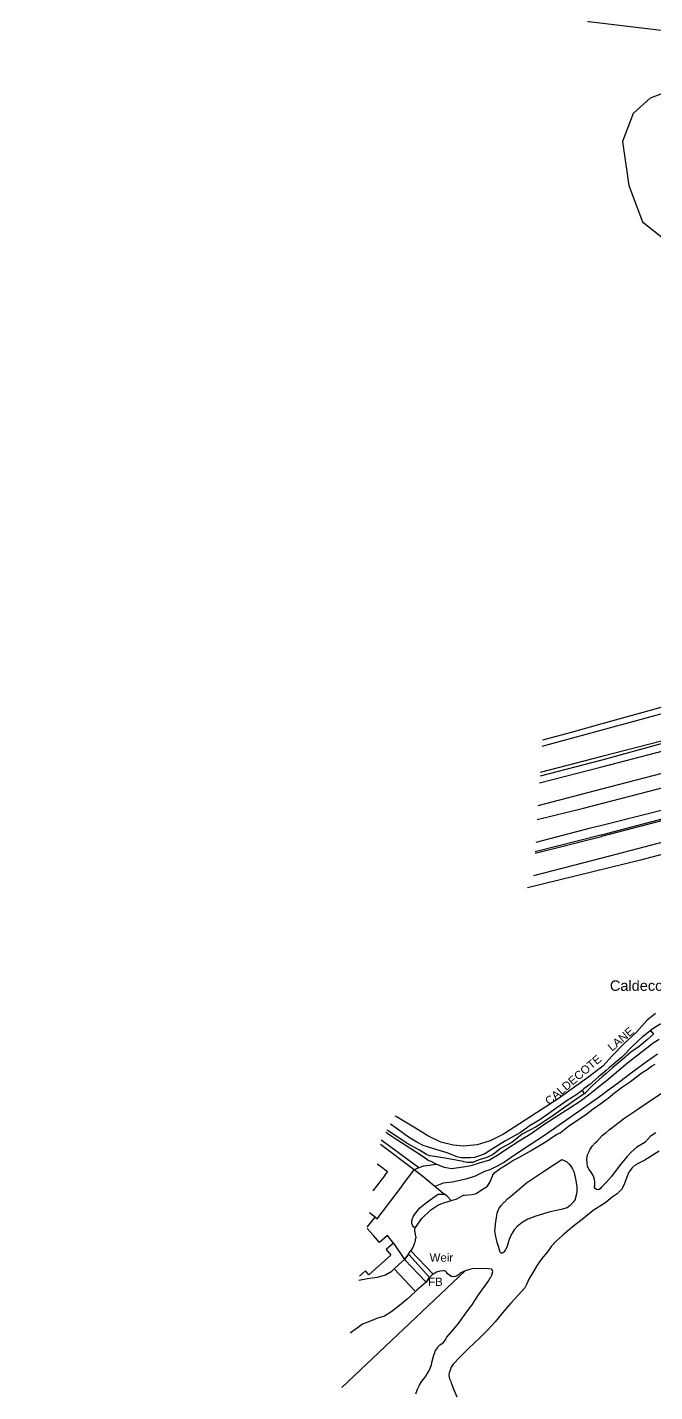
# Model space of a CAD drawing. Header units: millimetres. Extents: x 111502 to 977541, y 8702 to 1044108.
# Drawn here: x 488306.8 to 488517.7, y 242608.1 to 243066.6 of the extents above; entities that cross this region are included whole.
import ezdxf

# ---------------------------------------------------------------- set-up
doc = ezdxf.new("R2010")
doc.units = ezdxf.units.MM
doc.header["$LTSCALE"] = 0.25
doc.linetypes.add('DASHED2', pattern=[9.525, 6.35, -3.175])
doc.layers.add('E HVSS As Laid HV', color=10, linetype='Continuous')
doc.layers.add('X HVSS Site Background', color=8, linetype='Continuous')
doc.styles.add('OS Master Map$1$Standard', font='txt')

# ---------------------------------------------------------------- blocks, each defined once
blk = doc.blocks.new('Gas OS')
at = {"layer": 'X HVSS Site Background'}
blk.add_lwpolyline([(35.23, -590.67), (47.09, -595.21), (68.04, -606.75), (139.2, -635.07), (164.26, -642.01), (204.31, -647.1), (212.22, -650.89), (227.42, -661.98), (263.78, -666.37), (277.67, -670.08), (280.53, -674.51), (278.54, -680.02), (261.48, -682.67), (248.04, -687.77), (242.28, -692.87), (238.68, -702.27), (240.88, -717.06), (245.44, -729.26), (251.99, -734.49), (267.23, -741.09), (272.04, -747.02), (274.98, -757.97), (275.55, -768.81)], dxfattribs=at)
blk = doc.blocks.new('OS Master Map$1$OSS17')
at = {"color": 8, "true_color": 0x707070, "const_width": 0.375, "flags": 128}
blk.add_lwpolyline([(0.188, 0), (0.181, 0.049), (0.162, 0.094), (0.133, 0.133), (0.094, 0.162), (0.049, 0.181), (0, 0.188), (-0.049, 0.181), (-0.094, 0.162), (-0.133, 0.133), (-0.162, 0.094), (-0.181, 0.049), (-0.188, 0), (-0.181, -0.049), (-0.162, -0.094), (-0.133, -0.133), (-0.094, -0.162), (-0.049, -0.181), (0, -0.188), (0.049, -0.181), (0.094, -0.162), (0.133, -0.133), (0.162, -0.094), (0.181, -0.049), (0.188, 0), (0.181, 0.049)], dxfattribs=at)
blk = doc.blocks.new('OS Master Map$1$OSS5')
at = {"color": 8, "true_color": 0x707070, "const_width": 0.174, "flags": 128}
blk.add_lwpolyline([(-0.5, 0), (0.5, 0)], dxfattribs=at)
blk = doc.blocks.new('OS MAP 060722')
at = {"layer": 'X HVSS Site Background', "flags": 128}
for points in [[(-231.09, 3728.65), (-292.78, 3711.09), (-292.78, 3711.09), (-310.21, 3706.29), (-310.21, 3706.29), (-310.58, 3706.19), (-310.58, 3706.19), (-320.88, 3703.29), (-320.88, 3703.29), (-330.62, 3700.73)], [(-240.08, 3723.19), (-310.58, 3704.09), (-310.58, 3704.09), (-330.76, 3698.62)], [(-231.28, 3716.79), (-231.78, 3716.99), (-231.78, 3716.99), (-232.28, 3717.09), (-232.28, 3717.09), (-233.58, 3717.09), (-233.58, 3717.09), (-233.88, 3716.99), (-233.88, 3716.99), (-234.28, 3716.89), (-234.28, 3716.89), (-234.78, 3716.59), (-234.78, 3716.59), (-235.28, 3715.99), (-235.28, 3715.99), (-237.78, 3713.99), (-237.78, 3713.99), (-310.58, 3695.19), (-310.58, 3695.19), (-331.32, 3689.84)], [(-231.68, 3715.69), (-310.58, 3693.99)], [(-331.55, 3686.34), (-310.58, 3691.79), (-310.58, 3691.79), (-237.08, 3710.89), (-237.08, 3710.89), (-230.98, 3712.69)], [(-332.03, 3678.8), (-310.58, 3684.39), (-310.58, 3684.39), (-235.08, 3703.99), (-235.08, 3703.99), (-230.4, 3705.3), (-230.4, 3705.3), (-228.88, 3705.73)], [(-292.61, 3608.86), (-295.38, 3606.69), (-295.38, 3606.69), (-299.11, 3602.44), (-299.11, 3602.44), (-303.18, 3598.63), (-303.18, 3598.63), (-307.08, 3594.73), (-307.08, 3594.73), (-310.29, 3591.18), (-310.29, 3591.18), (-314.97, 3587.54), (-314.97, 3587.54), (-325.28, 3580.17), (-325.28, 3580.17), (-343.65, 3568.3), (-343.65, 3568.3), (-348.16, 3566.13), (-348.16, 3566.13), (-352.49, 3564.75), (-352.49, 3564.75), (-357, 3564.31), (-357, 3564.31), (-360.64, 3564.66), (-360.64, 3564.66), (-364.8, 3565.61), (-364.8, 3565.61), (-369.13, 3567.78), (-369.13, 3567.78), (-373.29, 3570.29), (-373.29, 3570.29), (-379.45, 3574.02), (-379.45, 3574.02), (-380.06, 3574.41)], [(-332.34, 3674.01), (-316.78, 3677.89), (-316.78, 3677.89), (-285.18, 3686.09), (-285.18, 3686.09), (-262.43, 3692.04), (-262.43, 3692.04), (-237.58, 3698.49), (-237.58, 3698.49), (-229.32, 3700.83), (-229.32, 3700.83), (-227.55, 3701.33)], [(-225.88, 3691.49), (-217.58, 3693.79), (-217.58, 3693.79), (-217.98, 3689.19), (-217.98, 3689.19), (-218.48, 3687.39), (-218.48, 3687.39), (-219.08, 3685.49), (-219.08, 3685.49), (-277.68, 3669.69), (-277.68, 3669.69), (-310.58, 3661.09), (-310.58, 3661.09), (-333.55, 3655.11)], [(-333.06, 3662.79), (-310.78, 3668.39), (-310.78, 3668.39), (-310.58, 3668.49), (-310.58, 3668.49), (-227.68, 3690.09), (-227.68, 3690.09), (-227.18, 3690.39), (-227.18, 3690.39), (-226.78, 3690.69), (-226.78, 3690.69), (-226.28, 3691.09), (-226.28, 3691.09), (-225.88, 3691.49)], [(-225.58, 3694.79), (-240.28, 3690.69), (-240.28, 3690.69), (-261.88, 3684.69), (-261.88, 3684.69), (-287.58, 3677.89), (-287.58, 3677.89), (-310.2, 3672.18), (-310.2, 3672.18), (-310.57, 3672.09), (-310.57, 3672.09), (-314.88, 3670.99), (-314.88, 3670.99), (-332.83, 3666.34)], [(-310.58, 3693.99), (-331.4, 3688.61)], [(-215.7, 3689.18), (-214.18, 3683.19), (-214.18, 3683.19), (-240.58, 3675.79), (-240.58, 3675.79), (-271.38, 3667.39), (-271.38, 3667.39), (-297.58, 3660.39), (-297.58, 3660.39), (-335.67, 3651.08)], [(-333.02, 3663.31), (-310.95, 3668.86), (-310.95, 3668.86), (-310.76, 3668.96), (-310.76, 3668.96), (-238.46, 3687.93)], [(-289.56, 3605.89), (-291.12, 3605.23), (-291.12, 3605.23), (-292.82, 3604.13), (-292.82, 3604.13), (-294.21, 3603.12)], [(-291.32, 3600.13), (-293.32, 3598.93), (-293.32, 3598.93), (-295.52, 3597.23), (-295.52, 3597.23), (-302.02, 3592.23), (-302.02, 3592.23), (-306.32, 3588.53), (-306.32, 3588.53), (-309.22, 3586.13), (-309.22, 3586.13), (-311.22, 3584.53), (-311.22, 3584.53), (-314.62, 3581.73), (-314.62, 3581.73), (-317.92, 3579.33), (-317.92, 3579.33), (-321.42, 3577.03), (-321.42, 3577.03), (-325.12, 3574.73), (-325.12, 3574.73), (-330.12, 3571.43), (-330.12, 3571.43), (-334.42, 3568.43), (-334.42, 3568.43), (-338.42, 3565.93), (-338.42, 3565.93), (-342.52, 3563.33), (-342.52, 3563.33), (-345.32, 3561.43), (-345.32, 3561.43), (-348.42, 3559.63), (-348.42, 3559.63), (-351.92, 3558.53), (-351.92, 3558.53), (-354.62, 3557.73), (-354.62, 3557.73), (-357.22, 3557.23), (-357.22, 3557.23), (-361.12, 3556.63), (-361.12, 3556.63), (-363.52, 3557.13), (-363.52, 3557.13), (-366.12, 3558.13)], [(-294.21, 3603.12), (-294.62, 3602.83), (-294.62, 3602.83), (-296.92, 3601.03), (-296.92, 3601.03), (-300.22, 3598.03), (-300.22, 3598.03), (-303.92, 3594.23), (-303.92, 3594.23), (-308.12, 3590.63), (-308.12, 3590.63), (-309.22, 3589.73), (-309.22, 3589.73), (-311.72, 3587.63), (-311.72, 3587.63), (-314.62, 3585.03), (-314.62, 3585.03), (-316.72, 3583.53), (-316.72, 3583.53), (-317.22, 3583.03)], [(-294.21, 3603.12), (-293.22, 3601.93), (-293.22, 3601.93), (-295.32, 3600.13), (-295.32, 3600.13), (-298.12, 3597.83), (-298.12, 3597.83), (-300.82, 3595.83), (-300.82, 3595.83), (-303.72, 3593.43), (-303.72, 3593.43), (-307.02, 3590.63), (-307.02, 3590.63), (-309.22, 3588.73), (-309.22, 3588.73), (-310.42, 3587.73), (-310.42, 3587.73), (-313.92, 3584.53), (-313.92, 3584.53), (-316.32, 3582.03), (-316.32, 3582.03), (-316.62, 3581.83)], [(-291.92, 3595.23), (-295.32, 3592.83), (-295.32, 3592.83), (-299.92, 3589.53), (-299.92, 3589.53), (-305.02, 3585.63), (-305.02, 3585.63), (-309.22, 3582.53), (-309.22, 3582.53), (-310.62, 3581.43), (-310.62, 3581.43), (-318.32, 3575.93), (-318.32, 3575.93), (-324.92, 3571.33), (-324.92, 3571.33), (-329.92, 3567.93), (-329.92, 3567.93), (-334.72, 3564.73), (-334.72, 3564.73), (-340.32, 3561.03), (-340.32, 3561.03), (-343.32, 3558.93), (-343.32, 3558.93), (-346.02, 3557.43), (-346.02, 3557.43), (-348.32, 3556.33), (-348.32, 3556.33), (-350.12, 3555.73), (-350.12, 3555.73), (-353.22, 3554.23), (-353.22, 3554.23), (-356.32, 3553.23), (-356.32, 3553.23), (-360.92, 3552.23), (-360.92, 3552.23), (-363.92, 3551.83), (-363.92, 3551.83), (-366.79, 3550.79)], [(-361.25, 3546.05), (-360.52, 3546.23), (-360.52, 3546.23), (-359.62, 3546.53), (-359.62, 3546.53), (-358.32, 3547.13), (-358.32, 3547.13), (-357.12, 3547.83), (-357.12, 3547.83), (-356.82, 3547.83), (-356.82, 3547.83), (-354.22, 3548.03), (-354.22, 3548.03), (-352.92, 3548.43), (-352.92, 3548.43), (-351.72, 3549.13), (-351.72, 3549.13), (-349.12, 3550.83), (-349.12, 3550.83), (-348.12, 3552.33), (-348.12, 3552.33), (-347.62, 3553.73), (-347.62, 3553.73), (-347.42, 3554.13), (-347.42, 3554.13), (-347.22, 3554.63), (-347.22, 3554.63), (-346.62, 3555.43), (-346.62, 3555.43), (-346.12, 3555.83), (-346.12, 3555.83), (-344.52, 3557.03), (-344.52, 3557.03), (-342.62, 3558.13), (-342.62, 3558.13), (-340.52, 3559.43), (-340.52, 3559.43), (-338.32, 3560.63), (-338.32, 3560.63), (-334.62, 3562.73), (-334.62, 3562.73), (-331.02, 3564.83), (-331.02, 3564.83), (-329.02, 3566.13), (-329.02, 3566.13), (-327.12, 3567.43), (-327.12, 3567.43), (-325.92, 3568.23), (-325.92, 3568.23), (-324.62, 3568.83), (-324.62, 3568.83), (-321.82, 3571.03), (-321.82, 3571.03), (-319.02, 3572.93), (-319.02, 3572.93), (-316.12, 3574.83), (-316.12, 3574.83), (-313.52, 3576.83), (-313.52, 3576.83), (-310.92, 3578.63), (-310.92, 3578.63), (-309.22, 3579.93), (-309.22, 3579.93), (-308.52, 3580.43), (-308.52, 3580.43), (-306.32, 3582.23), (-306.32, 3582.23), (-303.62, 3584.23), (-303.62, 3584.23), (-301.02, 3586.03), (-301.02, 3586.03), (-299.02, 3587.63), (-299.02, 3587.63), (-297.02, 3589.03), (-297.02, 3589.03), (-295.42, 3590.03), (-295.42, 3590.03), (-293.92, 3591.13), (-293.92, 3591.13), (-292.72, 3591.83)], [(-292.42, 3568.73), (-294.42, 3567.53), (-294.42, 3567.53), (-296.22, 3565.53), (-296.22, 3565.53), (-298.82, 3563.93), (-298.82, 3563.93), (-300.72, 3562.23), (-300.72, 3562.23), (-302.22, 3560.73), (-302.22, 3560.73), (-304.42, 3558.03), (-304.42, 3558.03), (-307.42, 3554.13), (-307.42, 3554.13), (-309.22, 3552.13), (-309.22, 3552.13), (-309.32, 3552.03), (-309.32, 3552.03), (-310.82, 3550.43), (-310.82, 3550.43), (-311.12, 3550.03), (-311.12, 3550.03), (-311.52, 3549.73), (-311.52, 3549.73), (-311.92, 3549.63), (-311.92, 3549.63), (-312.42, 3549.73), (-312.42, 3549.73), (-312.82, 3550.03), (-312.82, 3550.03), (-313.12, 3550.43), (-313.12, 3550.43), (-313.12, 3550.93), (-313.12, 3550.93), (-313.02, 3551.13), (-313.02, 3551.13), (-313.02, 3552.23), (-313.02, 3552.23), (-313.12, 3553.13), (-313.12, 3553.13), (-313.32, 3553.93), (-313.32, 3553.93), (-313.62, 3554.63), (-313.62, 3554.63), (-314.12, 3555.33), (-314.12, 3555.33), (-314.52, 3556.03), (-314.52, 3556.03), (-315.02, 3556.53), (-315.02, 3556.53), (-315.42, 3557.63), (-315.42, 3557.63), (-315.52, 3558.73), (-315.52, 3558.73), (-315.62, 3559.93), (-315.62, 3559.93), (-315.42, 3561.33), (-315.42, 3561.33), (-314.82, 3562.73), (-314.82, 3562.73), (-314.62, 3563.03), (-314.62, 3563.03), (-313.82, 3564.33), (-313.82, 3564.33), (-312.82, 3565.43), (-312.82, 3565.43), (-312.22, 3565.93), (-312.22, 3565.93), (-310.52, 3567.83), (-310.52, 3567.83), (-309.22, 3568.93), (-309.22, 3568.93), (-308.12, 3569.83), (-308.12, 3569.83), (-302.92, 3573.83), (-302.92, 3573.83), (-298.82, 3576.53), (-298.82, 3576.53), (-294.22, 3579.63), (-294.22, 3579.63), (-290.62, 3582.03)], [(-316.62, 3581.83), (-318.72, 3580.43), (-318.72, 3580.43), (-323.92, 3576.73), (-323.92, 3576.73), (-328.12, 3573.83), (-328.12, 3573.83), (-332.72, 3570.83), (-332.72, 3570.83), (-337.42, 3568.33), (-337.42, 3568.33), (-340.92, 3565.53), (-340.92, 3565.53), (-344.72, 3563.53), (-344.72, 3563.53), (-347.12, 3561.53), (-347.12, 3561.53), (-349.32, 3560.53), (-349.32, 3560.53), (-351.52, 3559.83), (-351.52, 3559.83), (-352.82, 3559.33), (-352.82, 3559.33), (-354.02, 3558.83), (-354.02, 3558.83), (-355.82, 3558.83), (-355.82, 3558.83), (-357.12, 3559.03), (-357.12, 3559.03), (-357.22, 3559.13), (-357.22, 3559.13), (-362.12, 3560.03), (-362.12, 3560.03), (-366.12, 3560.73), (-366.12, 3560.73), (-368.42, 3561.03), (-368.42, 3561.03), (-369.62, 3561.53), (-369.62, 3561.53), (-371.92, 3562.93), (-371.92, 3562.93), (-375.82, 3565.13), (-375.82, 3565.13), (-382.12, 3569.23), (-382.12, 3569.23), (-382.79, 3569.69)], [(-317.22, 3583.03), (-319.42, 3581.43), (-319.42, 3581.43), (-322.32, 3579.63), (-322.32, 3579.63), (-326.92, 3576.43), (-326.92, 3576.43), (-331.52, 3573.13), (-331.52, 3573.13), (-334.72, 3571.23), (-334.72, 3571.23), (-337.92, 3568.93), (-337.92, 3568.93), (-343.02, 3566.13), (-343.02, 3566.13), (-347.72, 3563.13), (-347.72, 3563.13), (-349.92, 3561.73), (-349.92, 3561.73), (-351.72, 3561.03), (-351.72, 3561.03), (-353.42, 3560.53), (-353.42, 3560.53), (-354.92, 3560.33), (-354.92, 3560.33), (-357.92, 3560.33), (-357.92, 3560.33), (-359.42, 3560.73), (-359.42, 3560.73), (-362.62, 3562.03), (-362.62, 3562.03), (-366.72, 3563.33), (-366.72, 3563.33), (-369.22, 3564.03), (-369.22, 3564.03), (-370.72, 3564.53), (-370.72, 3564.53), (-372.82, 3565.63), (-372.82, 3565.63), (-375.62, 3567.33), (-375.62, 3567.33), (-379.82, 3570.33), (-379.82, 3570.33), (-381.66, 3571.64)], [(-317.22, 3583.03), (-316.62, 3581.83)], [(-291.32, 3562.63), (-296.22, 3559.63), (-296.22, 3559.63), (-298.42, 3558.43), (-298.42, 3558.43), (-299.12, 3558.03), (-299.12, 3558.03), (-299.92, 3557.53), (-299.92, 3557.53), (-300.52, 3556.93), (-300.52, 3556.93), (-301.12, 3556.13), (-301.12, 3556.13), (-301.52, 3555.53), (-301.52, 3555.53), (-301.92, 3554.73), (-301.92, 3554.73), (-303.02, 3551.73), (-303.02, 3551.73), (-303.42, 3550.73), (-303.42, 3550.73), (-304.02, 3549.73), (-304.02, 3549.73), (-304.72, 3549.03), (-304.72, 3549.03), (-305.52, 3548.33), (-305.52, 3548.33), (-307.12, 3547.13), (-307.12, 3547.13), (-309.22, 3545.43), (-309.22, 3545.43), (-309.62, 3545.13), (-309.62, 3545.13), (-313.52, 3542.63), (-313.52, 3542.63), (-317.22, 3539.63), (-317.22, 3539.63), (-320.62, 3537.03), (-320.62, 3537.03), (-323.72, 3534.43), (-323.72, 3534.43), (-326.12, 3532.23), (-326.12, 3532.23), (-327.62, 3530.53), (-327.62, 3530.53), (-328.92, 3528.83), (-328.92, 3528.83), (-330.82, 3526.53), (-330.82, 3526.53), (-332.42, 3524.33), (-332.42, 3524.33), (-333.62, 3522.23), (-333.62, 3522.23), (-335.12, 3519.63), (-335.12, 3519.63), (-335.82, 3518.03), (-335.82, 3518.03), (-336.52, 3516.73), (-336.52, 3516.73), (-338.72, 3514.23), (-338.72, 3514.23), (-341.22, 3511.53), (-341.22, 3511.53), (-343.42, 3508.93), (-343.42, 3508.93), (-346.52, 3505.23), (-346.52, 3505.23), (-348.92, 3502.63), (-348.92, 3502.63), (-351.62, 3499.93), (-351.62, 3499.93), (-355.32, 3496.43), (-355.32, 3496.43), (-358.32, 3493.43), (-358.32, 3493.43), (-360.62, 3491.03), (-360.62, 3491.03), (-361.32, 3490.03), (-361.32, 3490.03), (-361.62, 3489.03), (-361.62, 3489.03), (-361.92, 3488.13), (-361.92, 3488.13), (-362.02, 3487.23), (-362.02, 3487.23), (-361.82, 3486.13), (-361.82, 3486.13), (-361.42, 3485.23), (-361.42, 3485.23), (-361.32, 3484.73), (-361.32, 3484.73), (-360.42, 3482.43), (-360.42, 3482.43), (-359.42, 3480.03)], [(-366.12, 3558.13), (-368.02, 3559.13), (-368.02, 3559.13), (-369.02, 3559.53), (-369.02, 3559.53), (-370.02, 3560.23), (-370.02, 3560.23), (-373.22, 3562.43), (-373.22, 3562.43), (-379.52, 3566.43), (-379.52, 3566.43), (-383.26, 3568.87)], [(-373.75, 3556.38), (-385.09, 3564.91)], [(-372.18, 3557.01), (-382.82, 3564.83), (-382.82, 3564.83), (-384.78, 3566.26)], [(-387.56, 3549.32), (-383.62, 3554.38), (-383.62, 3554.38), (-383.54, 3554.49), (-383.54, 3554.49), (-382.7, 3555.66), (-382.7, 3555.66), (-385.04, 3557.41), (-385.04, 3557.41), (-386.14, 3558.24)], [(-366.12, 3558.13), (-368.06, 3557.92), (-368.06, 3557.92), (-368.58, 3557.81), (-368.58, 3557.81), (-370.62, 3557.63), (-370.62, 3557.63), (-372.18, 3557.01)], [(-344.52, 3528.33), (-344.82, 3528.63), (-344.82, 3528.63), (-345.22, 3530.23), (-345.22, 3530.23), (-345.82, 3531.93), (-345.82, 3531.93), (-346.22, 3533.93), (-346.22, 3533.93), (-346.62, 3535.73), (-346.62, 3535.73), (-346.22, 3538.93), (-346.22, 3538.93), (-346.02, 3540.23), (-346.02, 3540.23), (-345.82, 3541.73), (-345.82, 3541.73), (-345.32, 3543.03), (-345.32, 3543.03), (-345.22, 3543.23), (-345.22, 3543.23), (-344.42, 3544.33), (-344.42, 3544.33), (-343.42, 3545.43), (-343.42, 3545.43), (-343.22, 3545.63), (-343.22, 3545.63), (-342.32, 3546.63), (-342.32, 3546.63), (-340.62, 3547.93), (-340.62, 3547.93), (-335.92, 3551.93), (-335.92, 3551.93), (-329.92, 3556.03), (-329.92, 3556.03), (-326.62, 3558.13), (-326.62, 3558.13), (-324.02, 3559.83), (-324.02, 3559.83), (-323.32, 3559.53), (-323.32, 3559.53), (-322.42, 3559.03), (-322.42, 3559.03), (-321.72, 3558.33), (-321.72, 3558.33), (-321.02, 3557.53), (-321.02, 3557.53), (-320.52, 3556.63), (-320.52, 3556.63), (-320.07, 3555.73), (-320.07, 3555.73), (-319.32, 3552.73), (-319.32, 3552.73), (-319.02, 3550.63), (-319.02, 3550.63), (-319.02, 3548.93), (-319.02, 3548.93), (-319.22, 3547.83), (-319.22, 3547.83), (-319.62, 3546.63), (-319.62, 3546.63), (-319.62, 3546.43), (-319.62, 3546.43), (-320.22, 3545.43), (-320.22, 3545.43), (-321.12, 3544.43), (-321.12, 3544.43), (-321.22, 3544.33), (-321.22, 3544.33), (-322.32, 3543.63), (-322.32, 3543.63), (-323.52, 3543.23), (-323.52, 3543.23), (-324.32, 3543.03), (-324.32, 3543.03), (-326.42, 3542.53), (-326.42, 3542.53), (-328.42, 3542.13), (-328.42, 3542.13), (-330.52, 3541.43), (-330.52, 3541.43), (-332.82, 3540.73), (-332.82, 3540.73), (-335.52, 3539.73), (-335.52, 3539.73), (-337.42, 3538.63), (-337.42, 3538.63), (-339.12, 3537.33), (-339.12, 3537.33), (-340.12, 3536.13), (-340.12, 3536.13), (-340.82, 3535.03), (-340.82, 3535.03), (-341.42, 3533.83), (-341.42, 3533.83), (-341.92, 3532.63), (-341.92, 3532.63), (-342.32, 3531.03), (-342.32, 3531.03), (-342.82, 3529.83), (-342.82, 3529.83), (-343.02, 3529.53), (-343.02, 3529.53), (-343.12, 3529.33), (-343.12, 3529.33), (-343.42, 3528.83), (-343.42, 3528.83), (-343.72, 3528.53), (-343.72, 3528.53), (-344.02, 3528.33), (-344.02, 3528.33), (-344.52, 3528.33)], [(-386.8, 3540.45), (-386.12, 3539.93), (-386.12, 3539.93), (-378.27, 3550.23), (-378.27, 3550.23), (-378.23, 3550.29), (-378.23, 3550.29), (-377.32, 3551.63), (-377.32, 3551.63), (-373.69, 3556.33)], [(-372.18, 3557.01), (-373.75, 3556.38)], [(-373.69, 3556.33), (-373.75, 3556.38)], [(-366.79, 3550.79), (-370.82, 3554.13), (-370.82, 3554.13), (-373.69, 3556.33)], [(-363.55, 3548.13), (-364.02, 3548.43), (-364.02, 3548.43), (-366.12, 3550.23), (-366.12, 3550.23), (-366.79, 3550.79)], [(-373.42, 3536.73), (-373.92, 3537.23), (-373.92, 3537.23), (-374.32, 3537.73), (-374.32, 3537.73), (-374.52, 3538.33), (-374.52, 3538.33), (-374.52, 3539.23), (-374.52, 3539.23), (-374.32, 3540.03), (-374.32, 3540.03), (-373.92, 3540.83), (-373.92, 3540.83), (-373.52, 3541.43), (-373.52, 3541.43), (-371.82, 3543.53), (-371.82, 3543.53), (-370.12, 3544.93), (-370.12, 3544.93), (-368.32, 3546.23), (-368.32, 3546.23), (-366.82, 3547.43), (-366.82, 3547.43), (-365.62, 3548.13), (-365.62, 3548.13), (-363.55, 3548.13)], [(-373.42, 3536.73), (-373.32, 3536.93), (-373.32, 3536.93), (-371.12, 3540.03), (-371.12, 3540.03), (-368.12, 3542.93), (-368.12, 3542.93), (-365.72, 3544.43), (-365.72, 3544.43), (-364.82, 3544.83), (-364.82, 3544.83), (-363.82, 3545.23), (-363.82, 3545.23), (-362.62, 3545.63), (-362.62, 3545.63), (-361.32, 3546.03), (-361.32, 3546.03), (-361.25, 3546.05)], [(-361.25, 3546.05), (-362.62, 3547.53), (-362.62, 3547.53), (-363.55, 3548.13)], [(-389.5, 3537.1), (-386.8, 3540.45)], [(-386.8, 3540.45), (-388.74, 3541.92)], [(-380.62, 3531.73), (-382.72, 3534.23), (-382.72, 3534.23), (-385.42, 3531.93), (-385.42, 3531.93), (-387.42, 3534.23), (-387.42, 3534.23), (-389.58, 3536.61)], [(-374.89, 3529.11), (-374.32, 3529.93), (-374.32, 3529.93), (-373.82, 3530.93), (-373.82, 3530.93), (-373.52, 3531.93), (-373.52, 3531.93), (-373.32, 3532.43), (-373.32, 3532.43), (-373.22, 3533.03), (-373.22, 3533.03), (-373.02, 3533.63), (-373.02, 3533.63), (-373.22, 3534.63), (-373.22, 3534.63), (-373.42, 3535.43), (-373.42, 3535.43), (-373.52, 3535.73), (-373.52, 3535.73), (-373.52, 3536.53), (-373.52, 3536.53), (-373.42, 3536.73)], [(-380.62, 3531.73), (-383.12, 3529.53), (-383.12, 3529.53), (-381.52, 3527.63), (-381.52, 3527.63), (-388.92, 3521.03), (-388.92, 3521.03), (-390.13, 3522.4), (-390.13, 3522.4), (-392.04, 3520.7), (-392.04, 3520.7), (-392.1, 3520.76)], [(-380.62, 3531.73), (-377.02, 3526.23)], [(-380.41, 3523.11), (-378.92, 3524.53), (-378.92, 3524.53), (-377.02, 3526.23)], [(-377.02, 3526.23), (-375.72, 3527.83)], [(-375.72, 3527.83), (-377.02, 3526.23)], [(-377.02, 3526.23), (-369.72, 3518.63)], [(-375.72, 3527.83), (-375.02, 3528.93), (-375.02, 3528.93), (-374.89, 3529.11)], [(-368.62, 3520.13), (-375.42, 3527.73), (-375.42, 3527.73), (-375.72, 3527.83)], [(-367.32, 3521.33), (-374.89, 3529.11)], [(-373.12, 3481.13), (-372.62, 3482.63), (-372.62, 3482.63), (-371.92, 3484.03), (-371.92, 3484.03), (-371.12, 3485.33), (-371.12, 3485.33), (-370.42, 3486.13), (-370.42, 3486.13), (-369.82, 3487.03), (-369.82, 3487.03), (-369.32, 3487.83), (-369.32, 3487.83), (-368.82, 3488.73), (-368.82, 3488.73), (-368.32, 3489.73), (-368.32, 3489.73), (-367.92, 3490.83), (-367.92, 3490.83), (-367.62, 3492.03), (-367.62, 3492.03), (-367.32, 3493.33), (-367.32, 3493.33), (-367.12, 3494.03), (-367.12, 3494.03), (-366.82, 3494.93), (-366.82, 3494.93), (-366.52, 3495.63), (-366.52, 3495.63), (-366.12, 3496.23), (-366.12, 3496.23), (-365.62, 3496.93), (-365.62, 3496.93), (-365.12, 3497.53), (-365.12, 3497.53), (-364.52, 3497.83), (-364.52, 3497.83), (-363.92, 3498.23), (-363.92, 3498.23), (-363.32, 3499.13), (-363.32, 3499.13), (-362.72, 3500.13), (-362.72, 3500.13), (-359.92, 3503.33), (-359.92, 3503.33), (-358.82, 3504.73), (-358.82, 3504.73), (-357.82, 3506.13), (-357.82, 3506.13), (-356.62, 3507.83), (-356.62, 3507.83), (-355.32, 3509.53), (-355.32, 3509.53), (-354.82, 3510.33), (-354.82, 3510.33), (-354.22, 3511.03), (-354.22, 3511.03), (-353.12, 3512.73), (-353.12, 3512.73), (-352.12, 3514.33), (-352.12, 3514.33), (-348.82, 3518.83), (-348.82, 3518.83), (-347.92, 3520.43), (-347.92, 3520.43), (-347.82, 3520.53), (-347.82, 3520.53), (-347.62, 3520.93), (-347.62, 3520.93), (-347.32, 3522.13), (-347.32, 3522.13), (-347.62, 3522.93), (-347.62, 3522.93), (-348.82, 3523.13), (-348.82, 3523.13), (-353.92, 3523.23), (-353.92, 3523.23), (-356.62, 3522.43)], [(-356.62, 3522.43), (-398.06, 3483.2)], [(-392.33, 3519.28), (-389.42, 3519.83), (-389.42, 3519.83), (-386.02, 3520.33), (-386.02, 3520.33), (-383.32, 3521.03), (-383.32, 3521.03), (-381.22, 3522.33), (-381.22, 3522.33), (-380.41, 3523.11)], [(-373.29, 3515.5), (-373.52, 3515.73), (-373.52, 3515.73), (-380.41, 3523.11)], [(-367.32, 3521.33), (-367.72, 3521.03), (-367.72, 3521.03), (-368.62, 3520.13)], [(-356.62, 3522.43), (-358.22, 3521.63), (-358.22, 3521.63), (-358.82, 3521.03), (-358.82, 3521.03), (-359.52, 3520.63), (-359.52, 3520.63), (-359.82, 3520.53), (-359.82, 3520.53), (-360.42, 3520.43), (-360.42, 3520.43), (-360.92, 3520.53), (-360.92, 3520.53), (-361.32, 3520.53), (-361.32, 3520.53), (-361.52, 3520.73), (-361.52, 3520.73), (-362.02, 3521.03), (-362.02, 3521.03), (-362.52, 3521.43), (-362.52, 3521.43), (-362.82, 3521.93), (-362.82, 3521.93), (-363.22, 3522.33), (-363.22, 3522.33), (-363.62, 3522.43), (-363.62, 3522.43), (-363.92, 3522.43), (-363.92, 3522.43), (-365.12, 3522.33), (-365.12, 3522.33), (-366.22, 3521.93), (-366.22, 3521.93), (-367.32, 3521.33)], [(-369.72, 3518.63), (-372.82, 3515.93), (-372.82, 3515.93), (-373.29, 3515.5)], [(-369.72, 3518.63), (-368.62, 3520.13)], [(-368.62, 3520.13), (-369.72, 3518.63)], [(-373.29, 3515.5), (-376.12, 3512.93), (-376.12, 3512.93), (-379.22, 3510.33), (-379.22, 3510.33), (-381.52, 3508.53), (-381.52, 3508.53), (-383.72, 3507.13), (-383.72, 3507.13), (-386.02, 3506.53), (-386.02, 3506.53), (-388.22, 3505.63), (-388.22, 3505.63), (-391.12, 3504.53), (-391.12, 3504.53), (-392.92, 3503.13), (-392.92, 3503.13), (-395.12, 3501.53), (-395.12, 3501.53), (-395.15, 3501.5)]]:
    blk.add_lwpolyline(points, dxfattribs=at)
at = {"layer": 'X HVSS Site Background', "rotation": 39.8}
blk.add_blockref('OS Master Map$1$OSS5', (-294.21, 3603.12), dxfattribs=at)
at = {"layer": 'X HVSS Site Background'}
blk.add_blockref('OS Master Map$1$OSS17', (-294.21, 3603.12), dxfattribs=at)
at = {"layer": 'X HVSS Site Background', "attachment_point": 7, "style": 'OS Master Map$1$Standard'}
for s, insert, char_height in [('{\\farial|b0|i0|c0|p34;Caldecotemill Bridge}', (-307.92, 3615.43), 3.5), ('{\\farial|b0|i0|c0|p34;Weir}', (-368.52, 3525.45), 2.75), ('{\\farial|b0|i0|c0|p34;FB}', (-369.02, 3517.35), 2.75)]:
    blk.add_mtext(s, dxfattribs=dict(at, insert=insert, char_height=char_height))
at = {"layer": 'X HVSS Site Background', "char_height": 2.75, "style": 'OS Master Map$1$Standard'}
for s, insert, attachment_point, rotation in [('{\\farial|b0|i0|c0|p34;LANE}', (-307.21, 3596.03), 7, 40.2), ('{\\farial|b0|i0|c0|p34;CALDECOTE}', (-310.41, 3593.13), 9, 40.5)]:
    blk.add_mtext(s, dxfattribs=dict(at, insert=insert, attachment_point=attachment_point, rotation=rotation))

msp = doc.modelspace()

# ---------------------------------------------------------------- linework, layer by layer
at = {"lineweight": 0}
msp.add_circle((488727.82, 239008.33), 11388.42, dxfattribs=at)

# ---------------------------------------------------------------- block references
at = {"layer": 'E HVSS As Laid HV', "linetype": 'DASHED2', "lineweight": 0}
msp.add_blockref('OS MAP 060722', (488810.58, 239126.31), dxfattribs=at)
at = {"layer": 'X HVSS Site Background', "lineweight": 0}
for name, p in [('Gas OS', (488268.18, 243730.52)), ('OS Master Map$1$OSS17', (488516.37, 242729.43))]:
    msp.add_blockref(name, p, dxfattribs=at)
at = {"layer": 'X HVSS Site Background', "lineweight": 0, "rotation": 39.8}
msp.add_blockref('OS Master Map$1$OSS5', (488516.37, 242729.43), dxfattribs=at)

doc.saveas('drawing.dxf')
